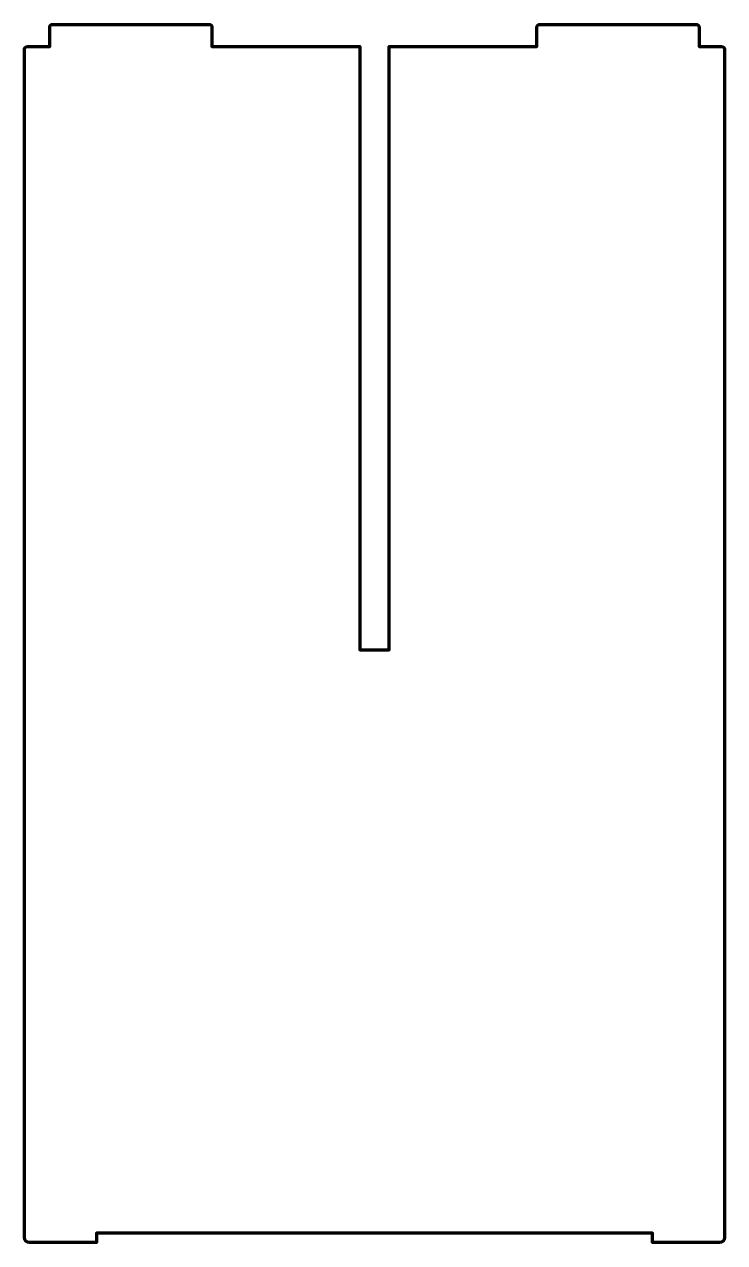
# Model space of a CAD drawing. Header units: inches. Extents: x 15.3 to 32.7, y -39.1 to -8.9.
import ezdxf

# ---------------------------------------------------------------- set-up
doc = ezdxf.new("R2010")
doc.units = ezdxf.units.IN
doc.header["$MEASUREMENT"] = 0
doc.layers.add('Outline', color=7, linetype='Continuous', lineweight=0)

msp = doc.modelspace()

# ---------------------------------------------------------------- linework, layer by layer
at = {"layer": 'Outline', "color": 18, "lineweight": 211, "true_color": 0x000000}
msp.add_open_spline([(32.595, -9.446), (32.595, -9.446), (32.042, -9.446), (32.042, -9.446), (32.042, -9.446), (32.042, -8.976), (32.042, -8.976), (32.042, -8.933), (32.007, -8.898), (31.963, -8.898), (31.963, -8.898), (28.102, -8.898), (28.102, -8.898), (28.058, -8.898), (28.023, -8.933), (28.023, -8.976), (28.023, -8.976), (28.023, -9.446), (28.023, -9.446), (28.023, -9.446), (27.474, -9.446), (27.474, -9.446), (27.467, -9.446), (27.46, -9.447), (27.454, -9.448), (27.454, -9.448), (26.616, -9.448), (26.616, -9.448), (26.609, -9.447), (26.603, -9.446), (26.596, -9.446), (26.596, -9.446), (24.36, -9.446), (24.36, -9.446), (24.36, -9.446), (24.36, -12.05), (24.36, -12.05), (24.36, -12.05), (24.36, -12.05), (24.36, -12.05), (24.36, -12.05), (24.36, -24.406), (24.36, -24.406), (24.36, -24.406), (23.64, -24.406), (23.64, -24.406), (23.64, -24.406), (23.64, -9.446), (23.64, -9.446), (23.64, -9.446), (21.404, -9.446), (21.404, -9.446), (21.397, -9.446), (21.391, -9.447), (21.384, -9.448), (21.384, -9.448), (20.546, -9.448), (20.546, -9.448), (20.54, -9.447), (20.533, -9.446), (20.526, -9.446), (20.526, -9.446), (19.973, -9.446), (19.973, -9.446), (19.973, -9.446), (19.973, -8.976), (19.973, -8.976), (19.973, -8.933), (19.938, -8.898), (19.894, -8.898), (19.894, -8.898), (16.033, -8.898), (16.033, -8.898), (15.989, -8.898), (15.954, -8.933), (15.954, -8.976), (15.954, -8.976), (15.954, -9.446), (15.954, -9.446), (15.954, -9.446), (15.405, -9.446), (15.405, -9.446), (15.361, -9.446), (15.326, -9.481), (15.326, -9.524), (15.326, -9.524), (15.326, -29.772), (15.326, -29.772), (15.326, -29.772), (15.326, -31.945), (15.326, -31.945), (15.326, -31.945), (15.326, -37.819), (15.326, -37.819), (15.326, -37.819), (15.326, -38.102), (15.326, -38.102), (15.326, -38.102), (15.326, -38.977), (15.326, -38.977), (15.326, -39.046), (15.382, -39.102), (15.451, -39.102), (15.451, -39.102), (17.11, -39.102), (17.11, -39.102), (17.11, -39.102), (17.11, -38.866), (17.11, -38.866), (17.11, -38.866), (30.89, -38.866), (30.89, -38.866), (30.89, -38.866), (30.89, -39.102), (30.89, -39.102), (30.89, -39.102), (32.549, -39.102), (32.549, -39.102), (32.618, -39.102), (32.674, -39.046), (32.674, -38.977), (32.674, -38.977), (32.674, -38.102), (32.674, -38.102), (32.674, -38.102), (32.674, -37.819), (32.674, -37.819), (32.674, -37.819), (32.674, -31.945), (32.674, -31.945), (32.674, -31.945), (32.674, -29.772), (32.674, -29.772), (32.674, -29.772), (32.674, -9.524), (32.674, -9.524), (32.674, -9.481), (32.639, -9.446), (32.595, -9.446)], degree=3, knots=[0, 0, 0, 0, 1, 1, 1, 2, 2, 2, 3, 3, 3, 4, 4, 4, 5, 5, 5, 6, 6, 6, 7, 7, 7, 8, 8, 8, 9, 9, 9, 10, 10, 10, 11, 11, 11, 12, 12, 12, 13, 13, 13, 14, 14, 14, 15, 15, 15, 16, 16, 16, 17, 17, 17, 18, 18, 18, 19, 19, 19, 20, 20, 20, 21, 21, 21, 22, 22, 22, 23, 23, 23, 24, 24, 24, 25, 25, 25, 26, 26, 26, 27, 27, 27, 28, 28, 28, 29, 29, 29, 30, 30, 30, 31, 31, 31, 32, 32, 32, 33, 33, 33, 34, 34, 34, 35, 35, 35, 36, 36, 36, 37, 37, 37, 38, 38, 38, 39, 39, 39, 40, 40, 40, 41, 41, 41, 42, 42, 42, 43, 43, 43, 44, 44, 44, 45, 45, 45, 46, 46, 46, 46], dxfattribs=at)

doc.saveas('drawing.dxf')
